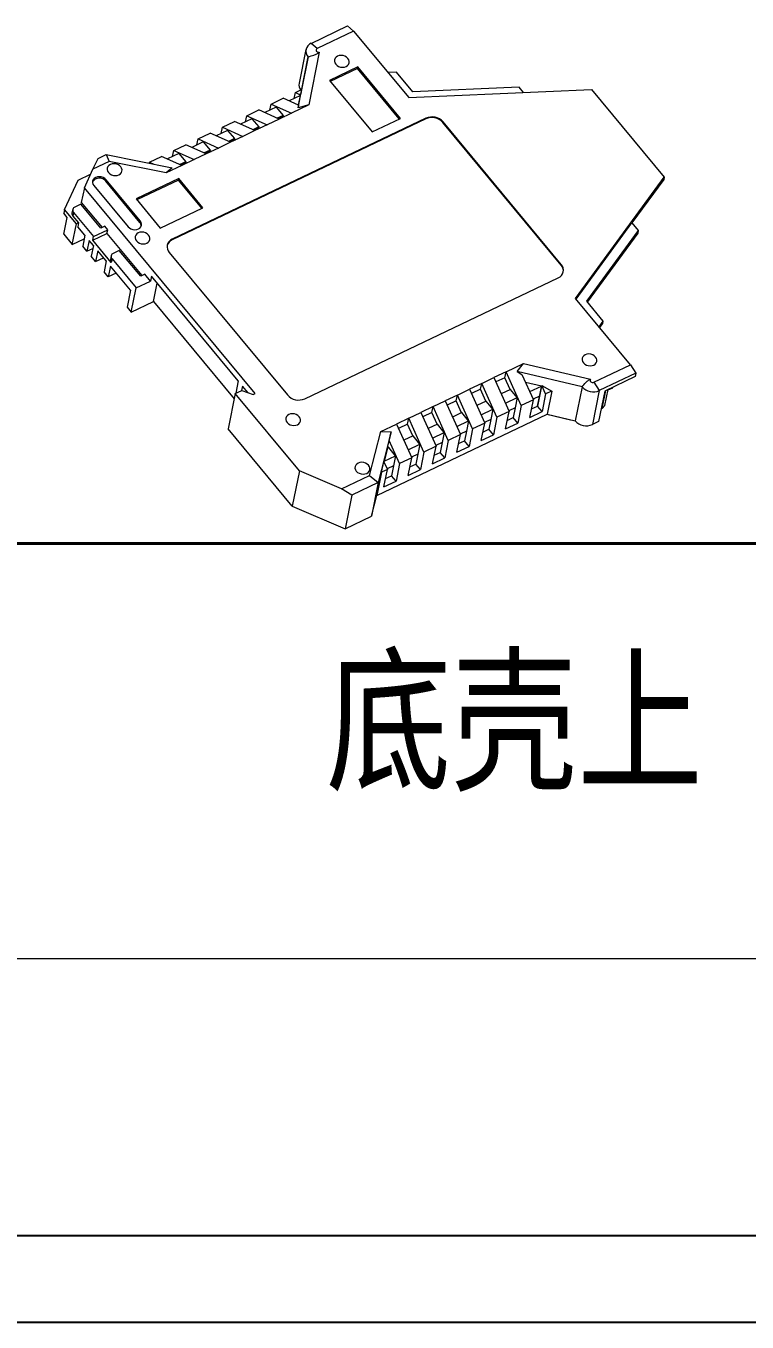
# Model space of a CAD drawing. Header units: inches. Extents: x 162 to 2102, y 1089 to 1379.
# Drawn here: x 899.5 to 957.3, y 1088.5 to 1192.2 of the extents above; entities that cross this region are included whole.
import ezdxf

# ---------------------------------------------------------------- set-up
doc = ezdxf.new("R2010")
doc.units = ezdxf.units.IN
doc.layers.add('文字', color=81, linetype='Continuous')
doc.layers.add('粗实线', color=7, linetype='Continuous', lineweight=30)
doc.layers.add('细实线', color=3, linetype='Continuous', lineweight=9)
doc.styles.add('宋体', font='', dxfattribs={"width": 0.8, "height": 3.5})
doc.styles.get('宋体').set_extended_font_data('SimSun')

msp = doc.modelspace()

# ---------------------------------------------------------------- linework, layer by layer
at = {"color": 7, "linetype": 'Continuous', "lineweight": 15}
for p, q in [((922.353, 1190.806), (925.276, 1192.199)), ((925.757, 1191.773), (922.834, 1190.38)), ((925.276, 1192.199), (925.757, 1191.773)), ((925.757, 1191.773), (930.17, 1186.46)), ((922.834, 1190.38), (922.353, 1190.806)), ((921.312, 1185.655), (922.111, 1189.733)), ((921.943, 1190.319), (921.392, 1187.61)), ((922.111, 1189.733), (921.575, 1187.098)), ((922.997, 1190.087), (922.171, 1185.877)), ((926.086, 1188.921), (923.812, 1187.838)), ((926.061, 1188.798), (923.879, 1187.759)), ((926.061, 1188.798), (926.086, 1188.921)), ((929.415, 1184.76), (926.061, 1188.798)), ((929.506, 1184.803), (926.086, 1188.921)), ((929.183, 1188.495), (928.503, 1188.468)), ((930.495, 1186.915), (929.183, 1188.495)), ((923.812, 1187.838), (927.233, 1183.72)), ((939.019, 1187.295), (930.495, 1186.915)), ((939.371, 1186.871), (939.019, 1187.295)), ((919.154, 1185.944), (920.128, 1186.408)), ((921.351, 1185.859), (920.128, 1186.408)), ((921.497, 1186.625), (920.598, 1186.197)), ((921.004, 1186.391), (921.102, 1186.873)), ((921.102, 1186.873), (921.589, 1187.105)), ((921.102, 1186.873), (921.427, 1186.726)), ((921.347, 1185.86), (921.497, 1186.625)), ((921.526, 1186.773), (921.427, 1186.726)), ((921.427, 1186.726), (921.5, 1186.639)), ((921.497, 1186.625), (921.5, 1186.639)), ((921.5, 1186.639), (921.526, 1186.773)), ((921.589, 1187.105), (921.526, 1186.773)), ((930.17, 1186.46), (944.813, 1187.114)), ((944.813, 1187.114), (950.628, 1180.113)), ((917.205, 1185.016), (918.179, 1185.48)), ((919.805, 1184.749), (918.179, 1185.48)), ((919.559, 1185.702), (918.649, 1185.269)), ((919.056, 1185.462), (919.154, 1185.944)), ((919.154, 1185.944), (920.779, 1185.213)), ((919.559, 1185.702), (920.106, 1185.043)), ((920.779, 1185.213), (919.805, 1184.749)), ((922.171, 1185.877), (920.779, 1185.213)), ((922.171, 1185.877), (921.312, 1185.655)), ((921.351, 1185.859), (921.312, 1185.655)), ((931.528, 1184.764), (911.229, 1175.092)), ((931.538, 1184.813), (911.239, 1175.142)), ((915.256, 1184.087), (916.231, 1184.551)), ((917.856, 1183.821), (916.231, 1184.551)), ((917.61, 1184.773), (916.701, 1184.34)), ((917.107, 1184.534), (917.205, 1185.016)), ((917.205, 1185.016), (918.831, 1184.285)), ((917.61, 1184.773), (918.157, 1184.114)), ((918.157, 1184.114), (917.694, 1183.894)), ((918.831, 1184.285), (917.856, 1183.821)), ((918.157, 1184.114), (918.15, 1184.08)), ((919.805, 1184.749), (918.831, 1184.285)), ((920.106, 1185.043), (919.643, 1184.822)), ((919.715, 1184.79), (920.137, 1184.991)), ((920.106, 1185.043), (920.099, 1185.009)), ((920.099, 1185.009), (920.228, 1184.951)), ((927.233, 1183.72), (929.506, 1184.803)), ((931.528, 1184.764), (931.538, 1184.813)), ((932.92, 1184.514), (932.91, 1184.464)), ((942.374, 1173.07), (932.91, 1184.464)), ((942.384, 1173.12), (932.92, 1184.514)), ((913.209, 1182.677), (913.307, 1183.159)), ((913.307, 1183.159), (914.282, 1183.623)), ((913.307, 1183.159), (914.933, 1182.428)), ((915.908, 1182.892), (914.282, 1183.623)), ((915.661, 1183.845), (914.752, 1183.412)), ((915.158, 1183.605), (915.256, 1184.087)), ((915.256, 1184.087), (916.882, 1183.357)), ((915.661, 1183.845), (916.208, 1183.186)), ((916.208, 1183.186), (915.745, 1182.965)), ((915.817, 1182.933), (916.24, 1183.134)), ((916.882, 1183.357), (915.908, 1182.892)), ((916.208, 1183.186), (916.201, 1183.152)), ((916.201, 1183.152), (916.33, 1183.094)), ((917.856, 1183.821), (916.882, 1183.357)), ((917.766, 1183.861), (918.189, 1184.063)), ((918.15, 1184.08), (918.279, 1184.022)), ((911.261, 1181.748), (911.359, 1182.23)), ((911.359, 1182.23), (912.333, 1182.694)), ((911.359, 1182.23), (912.985, 1181.5)), ((913.959, 1181.964), (912.333, 1182.694)), ((913.712, 1182.916), (912.803, 1182.483)), ((913.712, 1182.916), (914.26, 1182.258)), ((914.26, 1182.258), (913.796, 1182.037)), ((913.869, 1182.004), (914.291, 1182.206)), ((914.933, 1182.428), (913.959, 1181.964)), ((914.26, 1182.258), (914.253, 1182.223)), ((914.253, 1182.223), (914.382, 1182.165)), ((915.908, 1182.892), (914.933, 1182.428)), ((904.874, 1180.731), (905.302, 1181.59)), ((906.172, 1181.35), (904.874, 1180.731)), ((905.302, 1181.59), (905.952, 1181.9)), ((905.952, 1181.9), (906.172, 1181.35)), ((905.952, 1181.9), (911.227, 1180.85)), ((910.756, 1180.438), (906.172, 1181.35)), ((909.392, 1181.215), (909.41, 1181.302)), ((909.41, 1181.302), (910.384, 1181.766)), ((909.41, 1181.302), (909.77, 1181.14)), ((912.01, 1181.035), (910.384, 1181.766)), ((912.01, 1181.035), (910.756, 1180.438)), ((911.764, 1181.988), (910.854, 1181.555)), ((911.764, 1181.988), (912.311, 1181.329)), ((912.311, 1181.329), (911.848, 1181.108)), ((911.92, 1181.076), (912.343, 1181.277)), ((912.985, 1181.5), (912.01, 1181.035)), ((912.311, 1181.329), (912.304, 1181.295)), ((912.304, 1181.295), (912.433, 1181.237)), ((913.959, 1181.964), (912.985, 1181.5)), ((903.69, 1179.866), (904.696, 1180.345)), ((904.194, 1179.258), (904.874, 1180.731)), ((911.75, 1179.984), (908.34, 1178.359)), ((911.227, 1180.85), (910.756, 1180.438)), ((911.725, 1179.861), (911.75, 1179.984)), ((913.689, 1177.65), (911.75, 1179.984)), ((943.51, 1170.399), (950.628, 1180.113)), ((950.628, 1180.113), (950.588, 1179.916)), ((902.605, 1177.515), (903.69, 1179.866)), ((904.194, 1179.258), (903.953, 1178.075)), ((917.876, 1162.784), (904.194, 1179.258)), ((904.957, 1179.43), (907.694, 1176.135)), ((905.907, 1179.771), (905.932, 1179.894)), ((908.643, 1176.476), (905.907, 1179.771)), ((908.668, 1176.599), (905.932, 1179.894)), ((911.725, 1179.861), (908.406, 1178.279)), ((913.597, 1177.607), (911.725, 1179.861)), ((950.588, 1179.916), (948.038, 1176.436)), ((903.917, 1177.941), (903.429, 1177.709)), ((905.513, 1176.02), (903.917, 1177.941)), ((903.953, 1178.075), (905.619, 1176.07)), ((908.34, 1178.359), (910.278, 1176.025)), ((902.605, 1177.515), (902.545, 1177.22)), ((902.822, 1176.886), (902.545, 1177.22)), ((902.546, 1175.531), (902.822, 1176.886)), ((903.566, 1176.358), (902.605, 1177.515)), ((903.266, 1177.515), (903.205, 1177.219)), ((903.333, 1177.28), (903.273, 1176.984)), ((903.273, 1176.984), (903.729, 1176.435)), ((903.333, 1177.28), (904.929, 1175.358)), ((910.278, 1176.025), (913.689, 1177.65)), ((903.23, 1174.708), (903.566, 1176.358)), ((903.729, 1176.435), (903.566, 1176.358)), ((903.729, 1176.435), (903.668, 1176.14)), ((904.239, 1175.453), (903.668, 1176.14)), ((904.929, 1175.358), (906.066, 1175.9)), ((905.838, 1176.174), (905.513, 1176.02)), ((906.066, 1175.9), (905.838, 1176.174)), ((906.006, 1175.604), (906.066, 1175.9)), ((908.643, 1176.476), (908.668, 1176.599)), ((943.565, 1170.333), (948.038, 1176.436)), ((948.546, 1175.824), (944.403, 1170.17)), ((948.038, 1176.436), (948.546, 1175.824)), ((948.546, 1175.824), (948.506, 1175.627)), ((902.546, 1175.531), (903.23, 1174.708)), ((903.23, 1174.708), (904.179, 1175.16)), ((904.239, 1175.453), (904.063, 1174.591)), ((904.581, 1175.042), (904.405, 1174.179)), ((904.923, 1174.63), (904.581, 1175.042)), ((904.869, 1175.063), (906.006, 1175.604)), ((904.869, 1175.063), (904.929, 1175.358)), ((906.351, 1173.278), (904.869, 1175.063)), ((906.006, 1175.604), (908.811, 1172.226)), ((911.239, 1175.142), (911.229, 1175.092)), ((948.506, 1175.627), (944.459, 1170.103)), ((904.405, 1174.179), (904.063, 1174.591)), ((904.405, 1174.179), (904.877, 1174.404)), ((904.923, 1174.63), (904.747, 1173.768)), ((905.089, 1173.356), (904.747, 1173.768)), ((905.265, 1174.218), (905.089, 1173.356)), ((905.949, 1173.394), (905.265, 1174.218)), ((906.344, 1173.808), (906.284, 1173.513)), ((906.995, 1174.235), (906.508, 1174.003)), ((908.705, 1172.176), (906.995, 1174.235)), ((910.997, 1174.069), (920.461, 1162.675)), ((905.089, 1173.356), (905.728, 1173.66)), ((905.949, 1173.394), (905.773, 1172.532)), ((906.291, 1172.982), (906.115, 1172.12)), ((907.887, 1171.061), (906.291, 1172.982)), ((906.411, 1173.574), (906.351, 1173.278)), ((906.411, 1173.574), (908.35, 1171.24)), ((942.374, 1173.07), (942.384, 1173.12)), ((906.115, 1172.12), (905.773, 1172.532)), ((906.754, 1172.425), (906.115, 1172.12)), ((908.35, 1171.24), (909.486, 1171.782)), ((909.03, 1172.331), (908.705, 1172.176)), ((909.486, 1171.782), (909.03, 1172.331)), ((909.567, 1172.176), (909.486, 1171.782)), ((916.522, 1163.802), (909.567, 1172.176)), ((921.843, 1162.375), (942.142, 1172.047)), ((907.887, 1171.061), (907.611, 1169.706)), ((907.953, 1169.294), (908.35, 1171.24)), ((909.74, 1170.145), (910.038, 1171.608)), ((907.611, 1169.706), (907.953, 1169.294)), ((907.953, 1169.294), (909.74, 1170.145)), ((909.74, 1170.145), (916.197, 1162.37)), ((947.922, 1165.087), (943.51, 1170.399)), ((944.403, 1170.17), (945.716, 1168.59)), ((945.716, 1168.59), (945.389, 1168.137)), ((945.716, 1168.59), (945.676, 1168.393)), ((945.676, 1168.393), (945.444, 1168.071)), ((937.96, 1164.528), (936.986, 1164.064)), ((937.865, 1164.06), (937.96, 1164.528)), ((937.96, 1164.528), (939.352, 1165.191)), ((939.185, 1161.827), (937.96, 1164.528)), ((938.849, 1164.541), (939.352, 1165.191)), ((944.048, 1163.321), (938.849, 1164.541)), ((938.849, 1164.541), (939.238, 1164.323)), ((939.352, 1165.191), (944.721, 1163.932)), ((944.999, 1163.694), (947.922, 1165.087)), ((948.353, 1164.414), (945.43, 1163.022)), ((947.922, 1165.087), (948.353, 1164.414)), ((948.353, 1164.414), (948.298, 1164.143)), ((916.522, 1163.802), (916.32, 1162.809)), ((916.864, 1163.39), (916.791, 1163.034)), ((917.308, 1162.855), (916.864, 1163.39)), ((936.011, 1163.6), (935.037, 1163.135)), ((935.916, 1163.132), (936.011, 1163.6)), ((936.011, 1163.6), (936.986, 1164.064)), ((937.236, 1160.898), (936.011, 1163.6)), ((936.986, 1164.064), (938.211, 1161.363)), ((937.865, 1164.06), (937.143, 1163.716)), ((938.294, 1163.113), (937.865, 1164.06)), ((939.238, 1164.323), (940.159, 1162.291)), ((940.799, 1163.387), (939.527, 1163.685)), ((939.864, 1162.942), (940.799, 1163.387)), ((940.49, 1161.781), (940.827, 1163.433)), ((940.799, 1163.387), (940.633, 1162.574)), ((940.827, 1163.433), (941.621, 1162.987)), ((941.134, 1162.755), (940.827, 1163.433)), ((944.999, 1163.694), (945.43, 1163.022)), ((948.298, 1164.143), (945.862, 1162.983)), ((916.283, 1162.792), (915.707, 1159.959)), ((916.283, 1162.792), (916.803, 1163.04)), ((921.414, 1156.615), (916.283, 1162.792)), ((916.803, 1163.04), (917.714, 1162.707)), ((917.714, 1162.707), (917.876, 1162.784)), ((934.063, 1162.671), (933.088, 1162.207)), ((933.968, 1162.203), (934.063, 1162.671)), ((934.063, 1162.671), (935.037, 1163.135)), ((935.287, 1159.97), (934.063, 1162.671)), ((935.037, 1163.135), (936.262, 1160.434)), ((935.916, 1163.132), (935.195, 1162.788)), ((936.346, 1162.185), (935.916, 1163.132)), ((938.313, 1163.122), (937.573, 1162.769)), ((937.916, 1162.013), (938.86, 1162.463)), ((938.86, 1162.463), (938.313, 1163.122)), ((938.86, 1162.463), (938.695, 1161.65)), ((940.633, 1162.574), (940.138, 1162.338)), ((940.633, 1162.574), (940.473, 1161.786)), ((941.134, 1162.755), (940.848, 1161.351)), ((941.621, 1162.987), (941.134, 1162.755)), ((941.621, 1162.987), (941.245, 1161.14)), ((944.048, 1163.321), (943.497, 1160.612)), ((945.43, 1163.022), (944.879, 1160.312)), ((945.862, 1162.983), (945.366, 1160.544)), ((945.656, 1161.592), (945.948, 1163.023)), ((945.883, 1161.832), (946.145, 1163.118)), ((946.137, 1163.077), (946.514, 1163.256)), ((946.514, 1163.256), (946.522, 1163.297)), ((932.114, 1161.743), (931.14, 1161.278)), ((932.019, 1161.275), (932.114, 1161.743)), ((932.114, 1161.743), (933.088, 1162.207)), ((933.339, 1159.041), (932.114, 1161.743)), ((933.088, 1162.207), (934.313, 1159.506)), ((933.968, 1162.203), (933.246, 1161.859)), ((934.397, 1161.256), (933.968, 1162.203)), ((936.364, 1162.194), (935.624, 1161.841)), ((935.967, 1161.085), (936.911, 1161.535)), ((936.911, 1161.535), (936.364, 1162.194)), ((936.911, 1161.535), (936.746, 1160.722)), ((938.211, 1161.363), (937.236, 1160.898)), ((937.925, 1159.959), (938.211, 1161.363)), ((938.695, 1161.65), (938.189, 1161.41)), ((938.695, 1161.65), (938.534, 1160.862)), ((939.185, 1161.827), (938.899, 1160.423)), ((940.159, 1162.291), (939.185, 1161.827)), ((939.873, 1160.887), (940.159, 1162.291)), ((939.873, 1160.887), (940.848, 1161.351)), ((940.012, 1161.566), (940.473, 1161.786)), ((940.49, 1161.781), (940.473, 1161.786)), ((940.848, 1161.351), (940.49, 1161.781)), ((945.588, 1161.635), (945.656, 1161.592)), ((945.656, 1161.592), (945.883, 1161.832)), ((927.604, 1154.641), (941.245, 1161.14)), ((927.936, 1159.752), (929.191, 1160.35)), ((930.165, 1160.814), (929.191, 1160.35)), ((929.191, 1160.35), (930.416, 1157.649)), ((930.07, 1160.346), (929.349, 1160.003)), ((930.07, 1160.346), (930.165, 1160.814)), ((930.499, 1159.399), (930.07, 1160.346)), ((930.165, 1160.814), (931.14, 1161.278)), ((931.39, 1158.113), (930.165, 1160.814)), ((931.14, 1161.278), (932.364, 1158.577)), ((932.019, 1161.275), (931.297, 1160.931)), ((932.467, 1160.337), (931.727, 1159.984)), ((932.448, 1160.328), (932.019, 1161.275)), ((933.014, 1159.678), (932.467, 1160.337)), ((934.415, 1161.265), (933.675, 1160.913)), ((934.018, 1160.156), (934.963, 1160.606)), ((934.963, 1160.606), (934.415, 1161.265)), ((934.963, 1160.606), (934.797, 1159.793)), ((936.262, 1160.434), (935.287, 1159.97)), ((935.976, 1159.03), (936.262, 1160.434)), ((936.746, 1160.722), (936.241, 1160.481)), ((936.746, 1160.722), (936.586, 1159.934)), ((937.236, 1160.898), (936.95, 1159.494)), ((937.925, 1159.959), (938.899, 1160.423)), ((938.063, 1160.638), (938.534, 1160.862)), ((938.899, 1160.423), (938.534, 1160.862)), ((941.241, 1161.138), (943.117, 1160.698)), ((941.245, 1161.14), (943.497, 1160.612)), ((943.117, 1160.698), (943.118, 1160.701)), ((943.117, 1160.698), (943.118, 1160.701)), ((945.366, 1160.544), (944.879, 1160.312)), ((920.838, 1153.782), (915.707, 1159.959)), ((927.037, 1156.228), (927.936, 1159.752)), ((928.764, 1159.736), (927.729, 1155.68)), ((927.936, 1159.752), (928.764, 1159.736)), ((928.597, 1159.046), (928.764, 1159.736)), ((930.518, 1159.408), (929.778, 1159.056)), ((931.065, 1158.749), (930.518, 1159.408)), ((932.069, 1159.228), (933.014, 1159.678)), ((933.014, 1159.678), (932.849, 1158.865)), ((934.313, 1159.506), (933.339, 1159.041)), ((934.027, 1158.102), (934.313, 1159.506)), ((934.797, 1159.793), (934.292, 1159.553)), ((934.797, 1159.793), (934.637, 1159.005)), ((935.287, 1159.97), (935.002, 1158.566)), ((935.976, 1159.03), (936.95, 1159.494)), ((936.114, 1159.709), (936.586, 1159.934)), ((936.95, 1159.494), (936.586, 1159.934)), ((928.465, 1158.43), (928.198, 1157.383)), ((928.465, 1158.43), (928.569, 1158.48)), ((928.502, 1158.578), (928.466, 1158.431)), ((928.502, 1158.578), (928.597, 1159.046)), ((928.551, 1158.471), (928.502, 1158.578)), ((929.117, 1157.821), (928.569, 1158.48)), ((929.441, 1157.185), (928.597, 1159.046)), ((930.121, 1158.299), (931.065, 1158.749)), ((931.065, 1158.749), (930.9, 1157.936)), ((932.364, 1158.577), (931.39, 1158.113)), ((932.079, 1157.173), (932.364, 1158.577)), ((932.849, 1158.865), (932.343, 1158.624)), ((932.849, 1158.865), (932.688, 1158.077)), ((933.339, 1159.041), (933.053, 1157.637)), ((934.027, 1158.102), (935.002, 1158.566)), ((934.166, 1158.781), (934.637, 1159.005)), ((935.002, 1158.566), (934.637, 1159.005)), ((927.98, 1156.488), (928.186, 1157.341)), ((928.186, 1157.341), (928.467, 1156.72)), ((928.188, 1157.335), (928.198, 1157.383)), ((928.198, 1157.383), (929.117, 1157.821)), ((929.117, 1157.821), (928.951, 1157.008)), ((929.441, 1157.185), (929.156, 1155.781)), ((930.416, 1157.649), (929.441, 1157.185)), ((930.13, 1156.245), (930.416, 1157.649)), ((930.9, 1157.936), (930.394, 1157.696)), ((930.9, 1157.936), (930.739, 1157.148)), ((931.39, 1158.113), (931.104, 1156.709)), ((932.079, 1157.173), (933.053, 1157.637)), ((932.217, 1157.852), (932.688, 1158.077)), ((933.053, 1157.637), (932.688, 1158.077)), ((921.414, 1156.615), (920.838, 1153.782)), ((924.797, 1155.161), (921.414, 1156.615)), ((924.797, 1155.161), (927.037, 1156.228)), ((927.037, 1156.228), (927.729, 1155.68)), ((927.98, 1156.488), (927.604, 1154.641)), ((928.467, 1156.72), (927.98, 1156.488)), ((928.181, 1155.316), (928.467, 1156.72)), ((928.319, 1155.995), (928.791, 1156.22)), ((928.951, 1157.008), (928.446, 1156.767)), ((928.951, 1157.008), (928.791, 1156.22)), ((929.156, 1155.781), (928.791, 1156.22)), ((930.13, 1156.245), (931.104, 1156.709)), ((930.268, 1156.924), (930.739, 1157.148)), ((931.104, 1156.709), (930.739, 1157.148)), ((925.618, 1154.674), (924.797, 1155.161)), ((927.729, 1155.68), (925.618, 1154.674)), ((927.729, 1155.68), (927.178, 1152.971)), ((928.181, 1155.316), (929.156, 1155.781)), ((925.618, 1154.674), (925.067, 1151.965)), ((927.178, 1152.971), (927.604, 1154.641)), ((920.838, 1153.782), (925.067, 1151.965)), ((925.067, 1151.965), (927.178, 1152.971))]:
    msp.add_line(p, q, dxfattribs=at)
for p, q in [((669.176, 1095.433), (1062.759, 1095.433)), ((658.537, 1088.511), (1069.681, 1088.511))]:
    msp.add_line(p, q)
at = {"color": 7, "linetype": 'Continuous', "lineweight": 15, "flags": 128}
for points in [[(922.834, 1190.38), (922.786, 1190.346), (922.757, 1190.299), (922.75, 1190.246), (922.768, 1190.192), (922.807, 1190.144), (922.862, 1190.108), (922.928, 1190.089), (922.997, 1190.087)], [(925.151, 1188.955), (925.266, 1189.029), (925.349, 1189.126), (925.396, 1189.24), (925.402, 1189.362), (925.368, 1189.485), (925.296, 1189.599), (925.191, 1189.698), (925.06, 1189.774), (924.912, 1189.822), (924.757, 1189.84), (924.605, 1189.825), (924.467, 1189.779), (924.353, 1189.705), (924.269, 1189.608), (924.223, 1189.494), (924.216, 1189.372), (924.25, 1189.249), (924.322, 1189.135), (924.427, 1189.036), (924.558, 1188.96), (924.707, 1188.912), (924.862, 1188.894), (925.013, 1188.909), (925.151, 1188.955)], [(906.963, 1180.29), (907.078, 1180.364), (907.161, 1180.461), (907.208, 1180.574), (907.214, 1180.697), (907.18, 1180.819), (907.108, 1180.934), (907.003, 1181.032), (906.872, 1181.108), (906.724, 1181.157), (906.569, 1181.174), (906.417, 1181.159), (906.279, 1181.113), (906.165, 1181.039), (906.081, 1180.942), (906.035, 1180.828), (906.028, 1180.706), (906.062, 1180.584), (906.134, 1180.469), (906.239, 1180.371), (906.37, 1180.294), (906.519, 1180.246), (906.674, 1180.229), (906.825, 1180.244), (906.963, 1180.29)], [(905.932, 1179.894), (905.827, 1179.993), (905.696, 1180.069), (905.547, 1180.117), (905.392, 1180.135), (905.24, 1180.12), (905.103, 1180.074), (904.988, 1180), (904.905, 1179.902), (904.858, 1179.789), (904.852, 1179.667), (904.886, 1179.544), (904.957, 1179.43)], [(907.694, 1176.135), (907.799, 1176.036), (907.93, 1175.96), (908.079, 1175.912), (908.234, 1175.895), (908.385, 1175.909), (908.523, 1175.955), (908.638, 1176.03), (908.721, 1176.127), (908.767, 1176.24), (908.774, 1176.362), (908.74, 1176.485), (908.668, 1176.599)], [(909.194, 1174.82), (909.309, 1174.894), (909.392, 1174.991), (909.439, 1175.105), (909.445, 1175.227), (909.411, 1175.349), (909.339, 1175.464), (909.234, 1175.563), (909.103, 1175.639), (908.955, 1175.687), (908.8, 1175.704), (908.648, 1175.69), (908.51, 1175.644), (908.396, 1175.569), (908.312, 1175.472), (908.266, 1175.359), (908.259, 1175.237), (908.293, 1175.114), (908.365, 1175), (908.47, 1174.901), (908.601, 1174.825), (908.75, 1174.776), (908.905, 1174.759), (909.057, 1174.774), (909.194, 1174.82)], [(944.99, 1165.069), (945.105, 1165.143), (945.188, 1165.24), (945.235, 1165.354), (945.241, 1165.476), (945.207, 1165.599), (945.136, 1165.713), (945.03, 1165.812), (944.899, 1165.888), (944.751, 1165.936), (944.596, 1165.954), (944.444, 1165.939), (944.306, 1165.893), (944.192, 1165.819), (944.109, 1165.722), (944.062, 1165.608), (944.055, 1165.486), (944.089, 1165.363), (944.161, 1165.249), (944.266, 1165.15), (944.397, 1165.074), (944.546, 1165.026), (944.701, 1165.008), (944.853, 1165.023), (944.99, 1165.069)], [(944.721, 1163.932), (944.693, 1163.885), (944.688, 1163.831), (944.706, 1163.777), (944.746, 1163.73), (944.803, 1163.695), (944.869, 1163.676), (944.937, 1163.676), (944.999, 1163.694)], [(921.258, 1160.296), (921.372, 1160.37), (921.456, 1160.467), (921.502, 1160.58), (921.509, 1160.702), (921.475, 1160.825), (921.403, 1160.939), (921.298, 1161.038), (921.167, 1161.114), (921.019, 1161.163), (920.863, 1161.18), (920.712, 1161.165), (920.574, 1161.119), (920.459, 1161.045), (920.376, 1160.948), (920.33, 1160.834), (920.323, 1160.712), (920.357, 1160.59), (920.429, 1160.475), (920.534, 1160.377), (920.665, 1160.3), (920.813, 1160.252), (920.969, 1160.235), (921.12, 1160.249), (921.258, 1160.296)], [(926.802, 1156.404), (926.917, 1156.478), (927, 1156.575), (927.047, 1156.688), (927.053, 1156.811), (927.019, 1156.933), (926.948, 1157.048), (926.842, 1157.146), (926.711, 1157.222), (926.563, 1157.271), (926.408, 1157.288), (926.256, 1157.273), (926.118, 1157.227), (926.004, 1157.153), (925.921, 1157.056), (925.874, 1156.943), (925.867, 1156.82), (925.901, 1156.698), (925.973, 1156.583), (926.078, 1156.485), (926.209, 1156.409), (926.358, 1156.36), (926.513, 1156.343), (926.665, 1156.358), (926.802, 1156.404)]]:
    msp.add_lwpolyline(points, dxfattribs=at)
at = {"color": 7, "linetype": 'Continuous', "lineweight": 15}
for centre, radius, start, end in [((922.603, 1190.186), 0.669, 111.94809, 222.65111), ((922.07, 1187.49), 0.689, 169.95124, 217.26372), ((932.013, 1183.666), 1.201, 41.69159, 113.85208), ((932.024, 1183.715), 1.201, 41.69159, 113.85208), ((905.396, 1179.386), 0.64, 37.01841, 148.60836), ((903.481, 1177.171), 0.28, 170.14982, 221.81876), ((903.529, 1177.461), 0.267, 111.94809, 222.65111), ((908.322, 1176.191), 0.43, 359.42711, 41.52176), ((911.489, 1174.522), 0.669, 111.94809, 222.65111), ((911.511, 1174.438), 0.713, 113.32857, 164.34349), ((906.608, 1173.755), 0.267, 111.94809, 222.65111), ((906.56, 1173.465), 0.28, 170.14982, 221.81876), ((941.892, 1172.667), 0.669, 291.94809, 42.65111), ((941.849, 1172.602), 0.704, 352.39389, 41.74778), ((921.357, 1163.473), 1.201, 221.69159, 293.85208), ((944.945, 1164.12), 1.201, 221.69159, 293.85208), ((944.393, 1161.41), 1.201, 221.69159, 293.85208)]:
    msp.add_arc(centre, radius, start, end, dxfattribs=at)
for points in [[(922.111, 1189.733), (922.27, 1189.772), (922.426, 1189.816), (922.655, 1189.898), (922.73, 1189.928), (922.872, 1189.997), (922.941, 1190.037), (922.997, 1190.087)], [(944.048, 1163.321), (944.139, 1163.442), (944.235, 1163.559), (944.396, 1163.721), (944.454, 1163.772), (944.577, 1163.865), (944.645, 1163.906), (944.721, 1163.932)]]:
    msp.add_open_spline(points, degree=3, knots=[0, 0, 0, 0, 0.5, 0.5, 0.75, 0.75, 1, 1, 1, 1], dxfattribs=at)
at = {"layer": '粗实线', "color": 7, "lineweight": 40}
msp.add_line((1062.759, 1150.806), (896.641, 1150.806), dxfattribs=at)
at = {"layer": '细实线', "color": 7}
msp.add_line((1062.759, 1117.582), (813.581, 1117.582), dxfattribs=at)

# ---------------------------------------------------------------- texts
at = {"layer": '文字', "color": 0, "insert": (923.524, 1141.245), "char_height": 9.2288, "width": 117.98725, "attachment_point": 1, "style": '宋体'}
msp.add_mtext('底壳上', dxfattribs=at)

doc.saveas('drawing.dxf')
